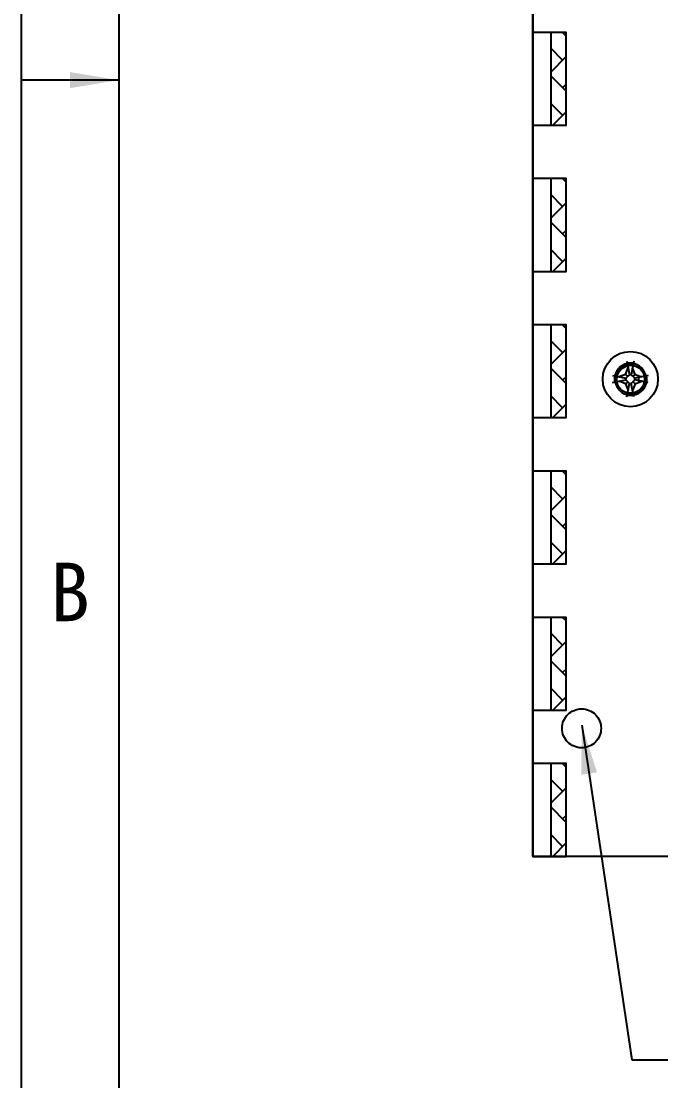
# Model space of a CAD drawing. Header units: millimetres. Extents: x 547 to 2149, y 622 to 1790.
# Drawn here: x 1198.7 to 1231.5, y 1633.9 to 1688.2 of the extents above; entities that cross this region are included whole.
import ezdxf

# ---------------------------------------------------------------- set-up
doc = ezdxf.new("R2010")
doc.units = ezdxf.units.MM
doc.linetypes.add('ACAD_ISO02W100', pattern=[15, 12, -3])
for name, color, linetype in [('仅图框使用', 7, 'Continuous'), ('元器件与线路', 7, 'Continuous'), ('虚线', 7, 'ACAD_ISO02W100')]:
    doc.layers.add(name, color=color, linetype=linetype)
doc.styles.get("Standard").update_dxf_attribs({"font": 'txt', "bigfont": 'gbcbig.shx'})
doc.dimstyles.new('ISO-25', dxfattribs={"dimtxt": 2.5, "dimasz": 2.5, "dimexe": 1.25, "dimexo": 0.625, "dimtad": 1, "dimtxsty": 'Standard', "dimcen": 2.5, "dimadec": 0, "dimazin": 0, "dimtfac": 1, "dimtmove": 0, "dimatfit": 3, "dimfxl": 0, "dimarcsym": 0})
doc.dimstyles.get("Standard").update_dxf_attribs({"dimtxt": 2, "dimasz": 3, "dimexe": 0.18, "dimexo": 0.0625, "dimgap": 0.09, "dimtad": 0, "dimtih": 1, "dimtoh": 1, "dimdec": 4, "dimzin": 0, "dimdsep": 46, "dimtxsty": 'Standard', "dimcen": 0.09, "dimaunit": 1, "dimadec": 0, "dimazin": 0, "dimtfac": 1, "dimtdec": 4, "dimtofl": 0, "dimtmove": 0, "dimatfit": 3, "dimfxl": 0, "dimtolj": 1, "dimtzin": 0, "dimarcsym": 0})

msp = doc.modelspace()

# ---------------------------------------------------------------- hatches: boundary and pattern name
at = {"layer": '元器件与线路'}
h = msp.add_hatch(dxfattribs=at)
h.set_pattern_fill('AR-HBONE', color=256, scale=0.25, angle=-90, style=0)
h.set_pattern_definition([(225, (1348.7885, 1256.9921), (-1.4142136, 2e-13), [3, -1]), (135, (1348.0814, 1256.285), (-1.4142136, 2e-13), [3, -1])])
h.paths.add_polyline_path([(1225.849, 1682.87), (1225.849, 1687.627), (1226.638, 1687.627), (1226.638, 1682.87)])
h = msp.add_hatch(dxfattribs=at)
h.set_pattern_fill('AR-HBONE', color=256, scale=0.25, angle=-90, style=0)
h.set_pattern_definition([(225, (1348.7885, 1249.4921), (-1.4142136, 2e-13), [3, -1]), (135, (1348.0814, 1248.785), (-1.4142136, 2e-13), [3, -1])])
h.paths.add_polyline_path([(1225.849, 1675.37), (1225.849, 1680.127), (1226.638, 1680.127), (1226.638, 1675.37)])
h = msp.add_hatch(dxfattribs=at)
h.set_pattern_fill('AR-HBONE', color=256, scale=0.25, angle=-90, style=0)
h.set_pattern_definition([(225, (1348.7885, 1241.9921), (-1.4142136, 2e-13), [3, -1]), (135, (1348.0814, 1241.285), (-1.4142136, 2e-13), [3, -1])])
h.paths.add_polyline_path([(1225.849, 1667.87), (1225.849, 1672.627), (1226.638, 1672.627), (1226.638, 1667.87)])
h = msp.add_hatch(dxfattribs=at)
h.set_pattern_fill('AR-HBONE', color=256, scale=0.25, angle=-90, style=0)
h.set_pattern_definition([(225, (1348.7885, 1234.4921), (-1.4142136, 2e-13), [3, -1]), (135, (1348.0814, 1233.785), (-1.4142136, 2e-13), [3, -1])])
h.paths.add_polyline_path([(1225.849, 1660.37), (1225.849, 1665.127), (1226.638, 1665.127), (1226.638, 1660.37)])
h = msp.add_hatch(dxfattribs=at)
h.set_pattern_fill('AR-HBONE', color=256, scale=0.25, angle=-90, style=0)
h.set_pattern_definition([(225, (1348.7885, 1226.9921), (-1.4142136, 2e-13), [3, -1]), (135, (1348.0814, 1226.285), (-1.4142136, 2e-13), [3, -1])])
h.paths.add_polyline_path([(1225.849, 1652.87), (1225.849, 1657.627), (1226.638, 1657.627), (1226.638, 1652.87)])
h = msp.add_hatch(dxfattribs=at)
h.set_pattern_fill('AR-HBONE', color=256, scale=0.25, angle=-90, style=0)
h.set_pattern_definition([(225, (1348.7885, 1219.4921), (-1.4142136, 2e-13), [3, -1]), (135, (1348.0814, 1218.785), (-1.4142136, 2e-13), [3, -1])])
h.paths.add_polyline_path([(1225.849, 1645.37), (1225.849, 1650.127), (1226.638, 1650.127), (1226.638, 1645.37)])

# ---------------------------------------------------------------- linework, layer by layer
at = {"layer": '仅图框使用'}
for p, q in [((1198.696, 1790.181), (1198.696, 1580.181)), ((1203.696, 1785.181), (1203.696, 1585.181))]:
    msp.add_line(p, q, dxfattribs=at)
at = {"layer": '元器件与线路'}
for p, q in [((1224.933, 1645.387), (1224.933, 1747.053)), ((1224.933, 1645.387), (1224.933, 1747.053)), ((1224.933, 1747.053), (1224.933, 1645.387)), ((1225.849, 1687.627), (1225.849, 1682.87)), ((1225.849, 1680.127), (1225.849, 1675.37)), ((1225.849, 1672.627), (1225.849, 1667.87)), ((1225.849, 1665.127), (1225.849, 1660.37)), ((1225.849, 1657.627), (1225.849, 1652.87)), ((1225.849, 1650.127), (1225.849, 1645.37))]:
    msp.add_line(p, q, dxfattribs=at)
at = {"layer": '元器件与线路', "color": 0, "lineweight": 25}
for p, q in [((1229.755, 1670.759), (1229.889, 1670.072)), ((1229.771, 1670.676), (1230.095, 1670.676)), ((1230.111, 1670.759), (1229.977, 1670.072)), ((1229.02, 1670.024), (1229.707, 1669.89)), ((1229.69, 1670.089), (1229.352, 1669.959)), ((1229.69, 1670.089), (1229.82, 1670.427)), ((1229.69, 1670.089), (1229.798, 1669.981)), ((1229.889, 1670.072), (1229.707, 1669.89)), ((1229.977, 1670.072), (1229.889, 1670.072)), ((1230.16, 1669.89), (1229.977, 1670.072)), ((1230.176, 1670.089), (1230.046, 1670.427)), ((1230.068, 1669.981), (1230.176, 1670.089)), ((1230.846, 1670.024), (1230.16, 1669.89)), ((1230.176, 1670.089), (1230.514, 1669.959)), ((1230.353, 1670.008), (1230.353, 1669.684)), ((1230.763, 1669.684), (1230.763, 1670.008)), ((1229.02, 1669.668), (1229.707, 1669.802)), ((1229.69, 1669.603), (1229.352, 1669.733)), ((1229.798, 1669.711), (1229.69, 1669.603)), ((1229.69, 1669.603), (1229.82, 1669.265)), ((1229.707, 1669.89), (1229.707, 1669.802)), ((1229.707, 1669.802), (1229.889, 1669.62)), ((1229.755, 1668.933), (1229.889, 1669.62)), ((1229.889, 1669.62), (1229.977, 1669.62)), ((1230.16, 1669.802), (1229.977, 1669.62)), ((1230.111, 1668.933), (1229.977, 1669.62)), ((1230.176, 1669.603), (1230.046, 1669.265)), ((1230.068, 1669.711), (1230.176, 1669.603)), ((1230.16, 1669.802), (1230.16, 1669.89)), ((1230.846, 1669.668), (1230.16, 1669.802)), ((1230.176, 1669.603), (1230.514, 1669.733)), ((1229.771, 1669.016), (1230.095, 1669.016))]:
    msp.add_line(p, q, dxfattribs=at)
at = {"layer": '元器件与线路', "color": 7}
msp.add_line((1224.933, 1645.387), (1354.933, 1645.387), dxfattribs=at)
at = {"layer": '元器件与线路'}
for points in [[(1224.933, 1687.627), (1224.933, 1682.87), (1226.638, 1682.87), (1226.638, 1687.627)], [(1224.933, 1680.127), (1224.933, 1675.37), (1226.638, 1675.37), (1226.638, 1680.127)], [(1224.933, 1672.627), (1224.933, 1667.87), (1226.638, 1667.87), (1226.638, 1672.627)], [(1224.933, 1665.127), (1224.933, 1660.37), (1226.638, 1660.37), (1226.638, 1665.127)], [(1224.933, 1657.627), (1224.933, 1652.87), (1226.638, 1652.87), (1226.638, 1657.627)], [(1224.933, 1650.127), (1224.933, 1645.37), (1226.638, 1645.37), (1226.638, 1650.127)]]:
    msp.add_lwpolyline(points, close=True, dxfattribs=at)
at = {"layer": '元器件与线路', "color": 0, "lineweight": 25}
msp.add_circle((1229.933, 1669.846), 1.417, dxfattribs=at)
at = {"layer": '元器件与线路', "color": 0}
for centre in [(1229.933, 1669.846), (1229.968, 1669.827)]:
    msp.add_circle(centre, 0.729, dxfattribs=at)
for centre, start, end in [((1229.933, 1669.846), 255.0215, 195.0215), ((1229.968, 1669.827), 75, 15)]:
    msp.add_arc(centre, 0.81, start, end, dxfattribs=at)
at = {"layer": '虚线'}
msp.add_circle((1227.433, 1651.937), 1, dxfattribs=at)

# ---------------------------------------------------------------- texts
at = {"layer": '仅图框使用', "insert": (1201.196, 1658.931), "char_height": 3, "width": 5, "attachment_point": 5}
msp.add_mtext('{\\fSimSun|b0|i0|c134|p2;B}', dxfattribs=at)

# ---------------------------------------------------------------- leaders
at = {"layer": '仅图框使用'}
msp.add_leader([(1203.696, 1685.181), (1198.696, 1685.181)], dimstyle='ISO-25', override={"dimgap": 0.625, "dimtad": 0}, dxfattribs=at)
at = {"layer": '元器件与线路', "color": 3}
msp.add_leader([(1227.447, 1652.09), (1230.012, 1634.939), (1236.068, 1634.939)], dimstyle='Standard', override={"dimasz": 2.5, "dimgap": 0.09, "dimtad": 0}, dxfattribs=at)

doc.saveas('drawing.dxf')
